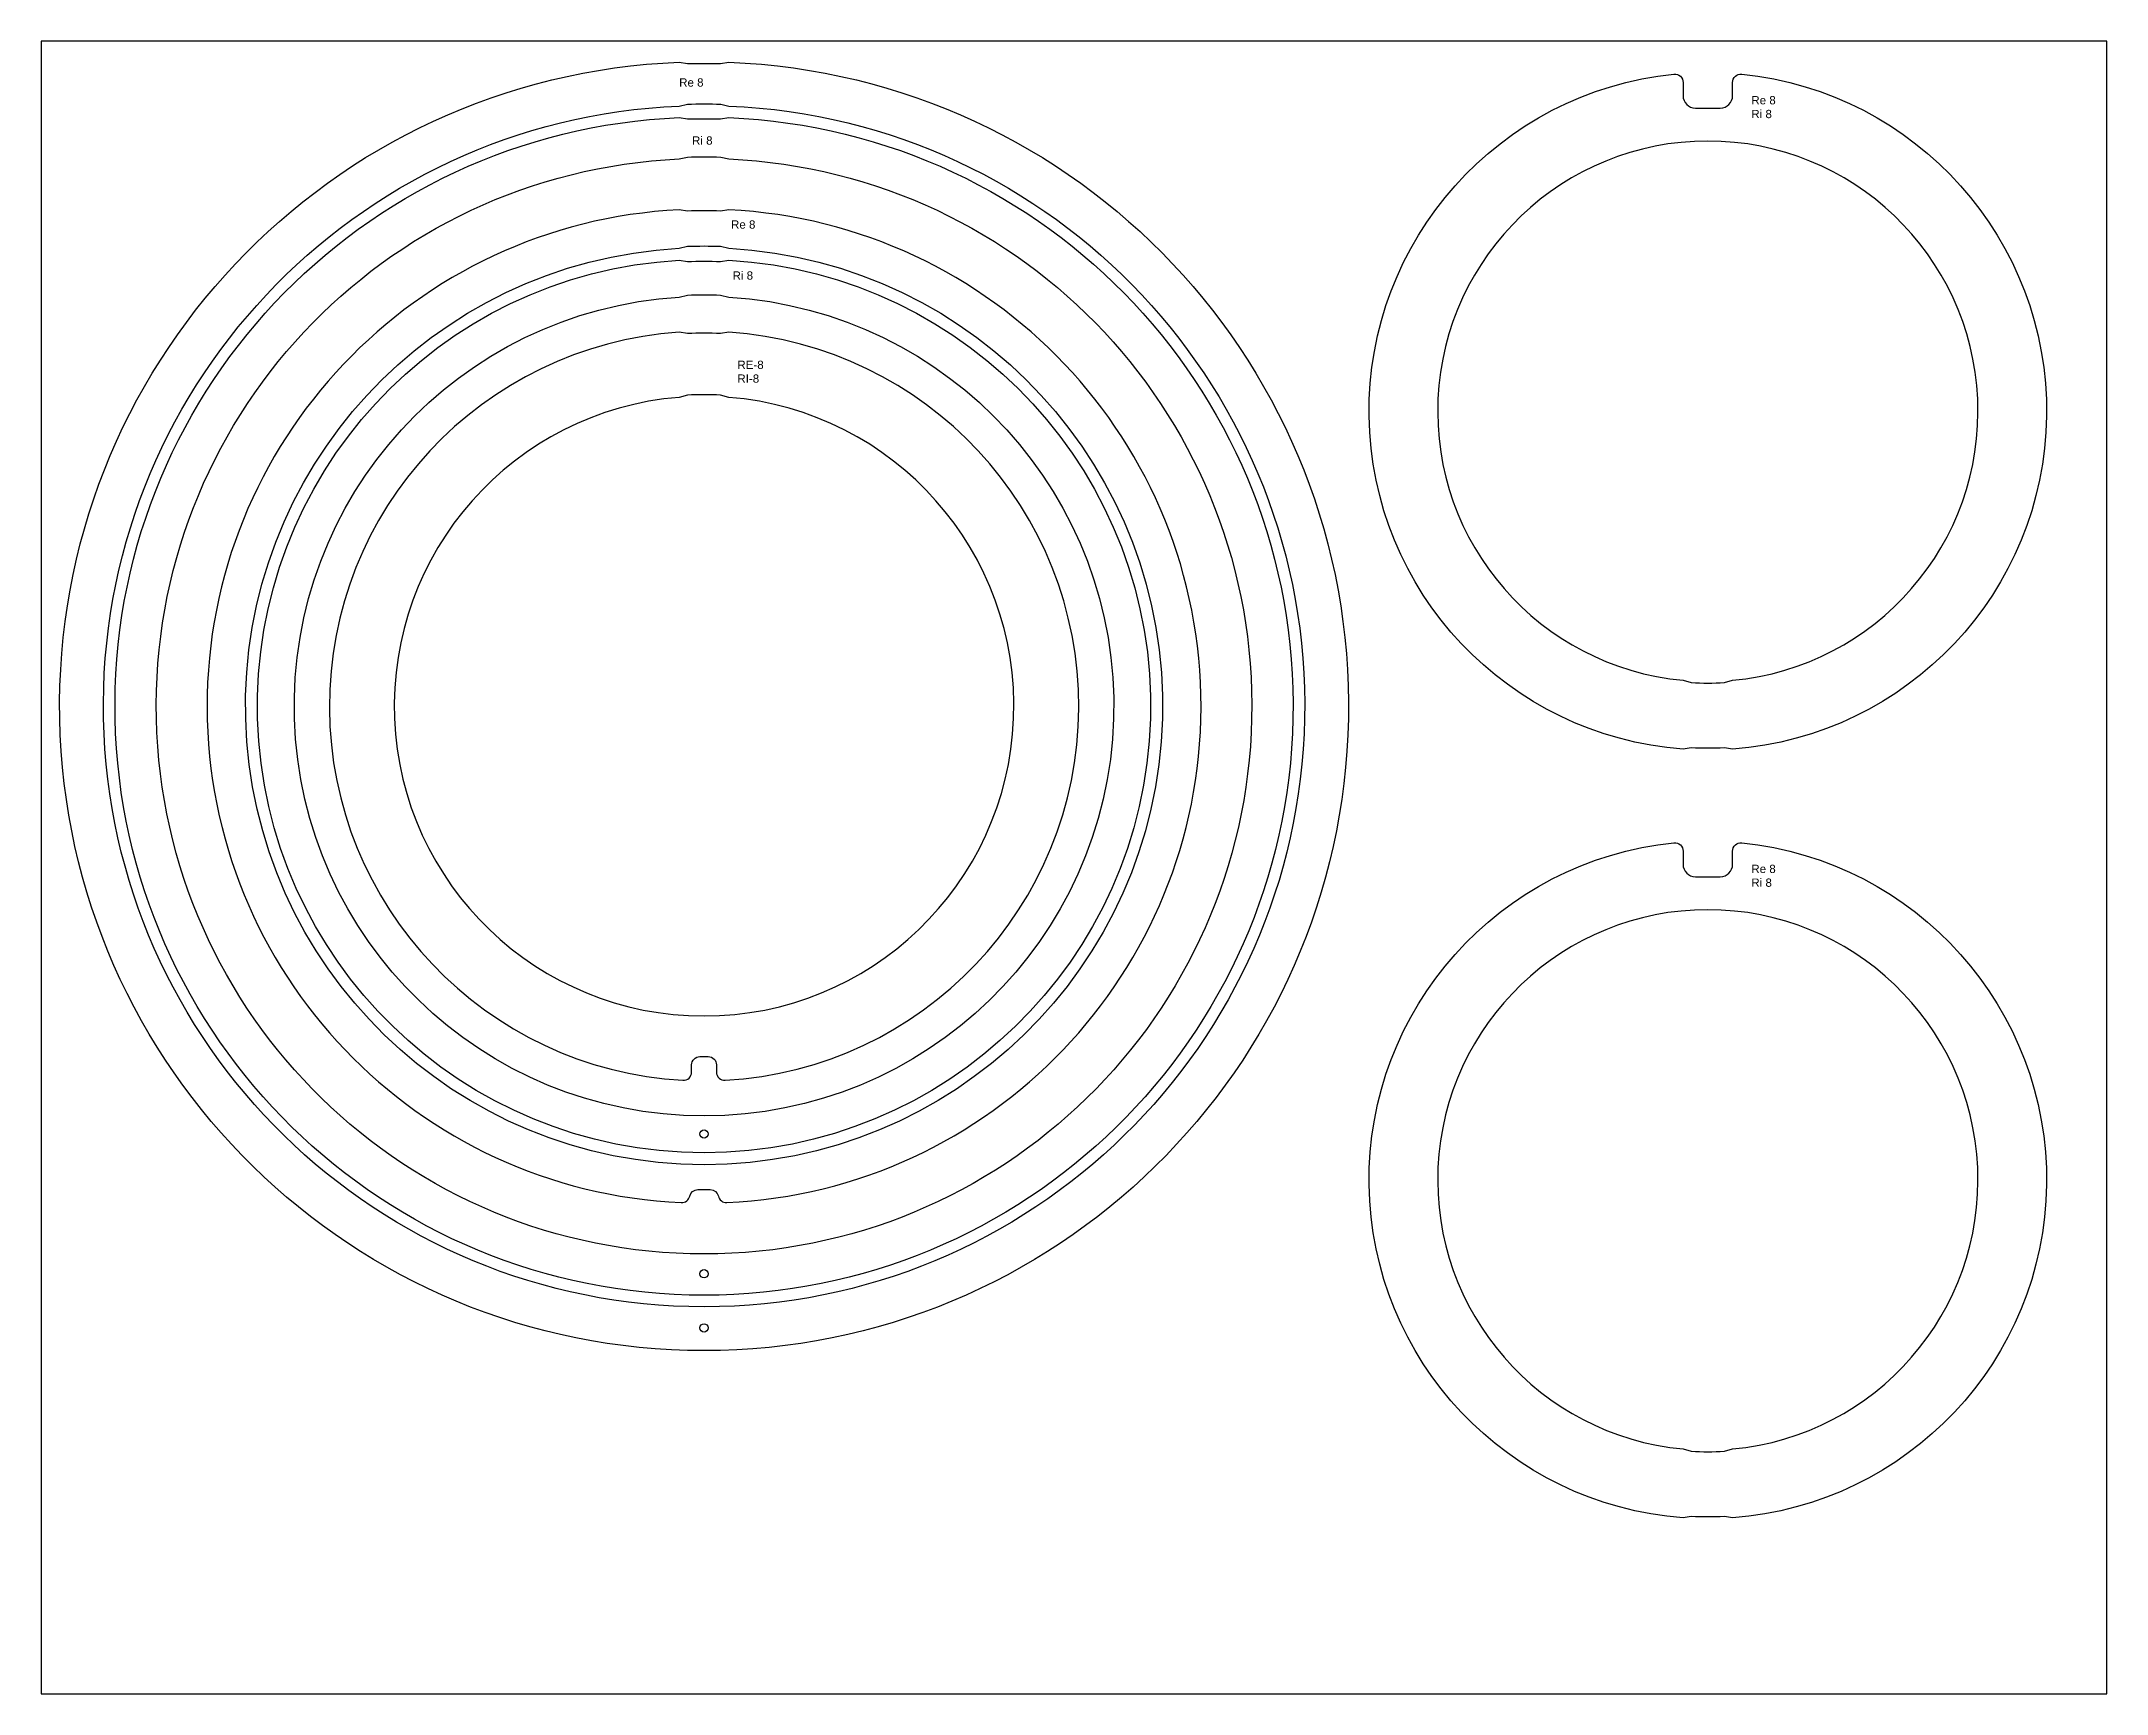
# Model space of a CAD drawing. Header units: millimetres. Extents: x 16702 to 19202, y 691 to 2691.
import ezdxf

# ---------------------------------------------------------------- set-up
doc = ezdxf.new("R2010")
doc.units = ezdxf.units.MM
for name, color, linetype in [('14304967', 7, 'Continuous'), ('1434983', 7, 'Continuous'), ('7439075', 7, 'Continuous'), ('Des.', 7, 'Continuous'), ('EM-2620706', 7, 'Continuous')]:
    doc.layers.add(name, color=color, linetype=linetype)
doc.styles.get("Standard").update_dxf_attribs({"font": 'arial.ttf'})

msp = doc.modelspace()

# ---------------------------------------------------------------- linework, layer by layer
msp.add_lwpolyline([(16702.37851079902, 691.4408018012764), (19202.37851079902, 691.4408018012764), (19202.37851079902, 2691.440801801276), (16702.37851079902, 2691.440801801276)], close=True)
for points in [[(17474.65319894341, 2666.131536840469), (17484.65955997421, 2664.450903569665, -0.0128101810623254), (17524.51830259105, 2664.450903569663), (17534.52466362185, 2666.131536840469, -52.09243978885153)], [(17474.45285815208, 2613.081323898516), (17484.4596670439, 2615.428243206394, -0.0138087122754452), (17524.71819552136, 2615.428243206394), (17534.72500441318, 2613.081323898516, -48.22709034377932)]]:
    msp.add_lwpolyline(points, format="xyb", close=True)
msp.add_circle((17504.58893128263, 1134.206202424582), 5)
at = {"layer": '14304967'}
for points in [[(17534.61598268029, 2487.498237434229), (17524.60696554776, 2485.912044582184, 0.0166991462685695), (17484.5708970175, 2485.912044582187), (17474.56187988495, 2487.498237434233, 0.9532312187246832), (17477.03508259179, 1285.795661188107, 0.3676132270943826), (17487.28785886268, 1293.732153291937, -0.3546637726495982), (17497.08216843322, 1301.679151026881), (17512.09569413205, 1301.679151026881, -0.354663772649596), (17521.89000370259, 1293.732153291937, 0.3676132270943722), (17532.14277997348, 1285.795661188107, 0.9532312187246832)], [(17474.56187988498, 2440.893333441091), (17484.57089701753, 2443.348176519685, -0.0179752580395606), (17524.60696554773, 2443.348176519685), (17534.61598268029, 2440.893333441091, -36.9395954443653)]]:
    msp.add_lwpolyline(points, format="xyb", close=True, dxfattribs=at)
at = {"layer": '1434983'}
for points in [[(17474.55865883056, 2426.416287678843), (17484.56874964792, 2424.876837409655, -0.0185937867826572), (17524.60911291735, 2424.876837409655), (17534.6192037347, 2426.416287678843, -35.97220075561207)], [(17474.55865883056, 2381.796277801204), (17484.56874964792, 2384.305642157162, -0.0201086302917037), (17524.60911291735, 2384.305642157162), (17534.6192037347, 2381.796277801204, -33.00303308797785)]]:
    msp.add_lwpolyline(points, format="xyb", close=True, dxfattribs=at)
msp.add_circle((17504.576296444, 1368.929600201223), 5, dxfattribs=at)
at = {"layer": '7439075'}
for points in [[(17484.61393431974, 2337.764124975929), (17474.60845993127, 2339.214126485094, 0.9405251439568898), (17479.02523342468, 1433.927285786649, 0.4308307988171909), (17489.58893128263, 1443.911385381751), (17489.58893128263, 1452.506723536655, -0.4142135623730951), (17499.58893128263, 1462.506723536655), (17509.58893128263, 1462.506723536655, -0.4142135623730951), (17519.58893128263, 1452.506723536655), (17519.58893128263, 1443.911385381751, 0.4308307988171907), (17530.15262914058, 1433.927285786649, 0.9405251439568871), (17534.569402634, 2339.214126485094), (17524.56392824552, 2337.764124975929, 0.0221315402189626)], [(17484.51025197997, 2263.171136565154), (17474.50365937572, 2260.497422779332, 24.88896303386016), (17534.67420318954, 2260.497422779332), (17524.66761058529, 2263.171136565154, 0.0266484588636658)]]:
    msp.add_lwpolyline(points, format="xyb", close=True, dxfattribs=at)
at = {"layer": 'Des.'}
for points in [[(17474.64991453376, 2599.077352371078), (17484.65687472342, 2597.426761520281, -0.0140196724536951), (17524.52098784184, 2597.426761520281), (17534.5279480315, 2599.077352371078, -47.60915035729617)], [(17474.44929229224, 2549.02078188174), (17484.45675833799, 2551.40139242712, -0.0151404420321337), (17524.72110422727, 2551.40139242712), (17534.72857027302, 2549.02078188174, -43.97247690590257)]]:
    msp.add_lwpolyline(points, format="xyb", close=True, dxfattribs=at)
msp.add_circle((17504.58893128263, 1199.706202424569), 5, dxfattribs=at)
at = {"layer": 'EM-2620706'}
for points in [[(18749.59380556794, 1834.79213373578), (18739.59380556794, 1836.183590649492, -0.0245245454247137), (18699.59380556794, 1836.183590649492), (18689.59380556794, 1834.79213373578, -0.9168507015333798), (18678.59380556794, 2651.637948954713, -0.4438656911931985), (18689.59380556794, 2641.688074583646), (18689.59380556794, 2625.693099740998, 0.4142135623730951), (18704.59380556794, 2610.693099740998), (18734.59380556794, 2610.693099740998, 0.4142135623730951), (18749.59380556794, 2625.693099740998), (18749.59380556794, 2641.688074583646, -0.4438656911931999), (18760.59380556794, 2651.637948954713, -0.9168507015333835)], [(18689.59380556794, 1918.072154468738), (18699.59380556794, 1915.301565136344, 0.0304232697672738), (18739.59380556794, 1915.301565136344), (18749.59380556794, 1918.072154468738, 21.75403150907605)], [(18749.59380556794, 904.4322458466703), (18739.59380556794, 905.8237027603826, -0.0245245454247137), (18699.59380556794, 905.8237027603826), (18689.59380556794, 904.4322458466703, -0.9168507015333798), (18678.59380556794, 1721.278061065603, -0.4438656911931985), (18689.59380556794, 1711.328186694536), (18689.59380556794, 1695.333211851888, 0.4142135623730951), (18704.59380556794, 1680.333211851888), (18734.59380556794, 1680.333211851888, 0.4142135623730951), (18749.59380556794, 1695.333211851888), (18749.59380556794, 1711.328186694536, -0.4438656911931999), (18760.59380556794, 1721.278061065603, -0.9168507015333835)], [(18689.59380556794, 987.7122665796287), (18699.59380556794, 984.9416772472341, 0.0304232697672738), (18739.59380556794, 984.9416772472341), (18749.59380556794, 987.7122665796287, 21.75403150907605)]]:
    msp.add_lwpolyline(points, format="xyb", close=True, dxfattribs=at)

# ---------------------------------------------------------------- texts
at = {"color": 30, "char_height": 10, "attachment_point": 1}
for s, width, insert in [('Re 8', 43.19212684801459, (17474.45285815208, 2646.641534928587)), ('Ri 8', 40.51330164396495, (17490.04069562889, 2576.379851997123))]:
    msp.add_mtext_dynamic_manual_height_columns(s, width=width, gutter_width=12.5, heights=[0], dxfattribs=dict(at, insert=insert))
at = {"char_height": 10, "attachment_point": 1}
for s, width, insert in [('Re 8\\PRi 8', 51.54773428061162, (18772.27621643921, 2625.12165043748)), ('Re 8', 39.59952470153621, (17537.25021193169, 2474.678555998075)), ('Ri 8', 48.45484482692154, (17539.08308819074, 2412.956846083718)), ('RE-8\\PRI-8', 49.12510488962289, (17544.93067231655, 2304.88025932886)), ('Re 8\\PRi 8', 51.54773428061162, (18772.27621643921, 1694.761762548369))]:
    msp.add_mtext_dynamic_manual_height_columns(s, width=width, gutter_width=12.5, heights=[0], dxfattribs=dict(at, insert=insert))

doc.saveas('drawing.dxf')
